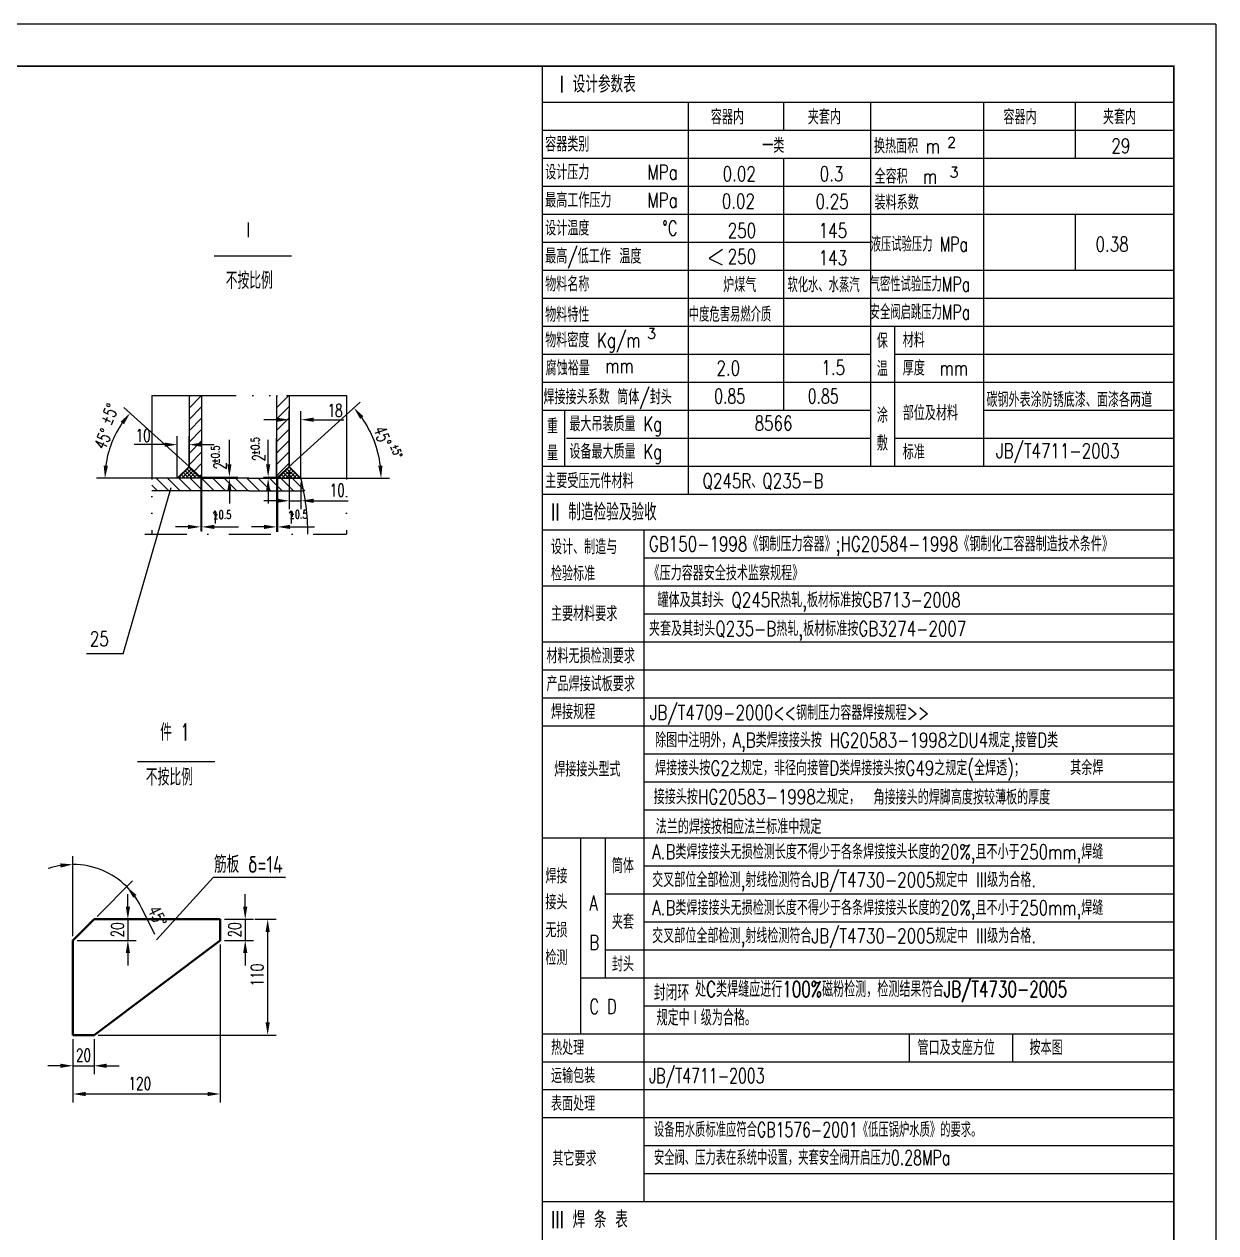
# Model space of a CAD drawing. Extents: x 707610 to 724430, y 95426 to 107306.
# Drawn here: x 718766 to 724430, y 101562 to 107306 of the extents above; entities that cross this region are included whole.
import ezdxf
from ezdxf.enums import TextEntityAlignment as Align

# ---------------------------------------------------------------- set-up
doc = ezdxf.new("R2010")
doc.units = 0
doc.header["$LTSCALE"] = 20
for name, pattern in [('DASHDOT', [1, 0.5, -0.25, 0, -0.25]), ('DASHDOT-M', [36, 30, -3, 0, -3]), ('DIVIDE-S', [16, 10, -2, 0, -2, 0, -2])]:
    doc.linetypes.add(name, pattern=pattern)
for name, color, linetype in [('1', 2, 'Continuous'), ('2', 1, 'Continuous'), ('CDR_DIM', 7, 'Continuous'), ('CDR_DWG1', 1, 'Continuous'), ('CDR_DWG3', 5, 'DASHDOT-M'), ('K1', 4, 'Continuous'), ('tanky', 7, 'Continuous'), ('图层3', 2, 'Continuous')]:
    doc.layers.add(name, color=color, linetype=linetype)
doc.layers.add('图层5', color=1, linetype='Continuous', lineweight=40)
doc.styles.add('hzfs', font='simplex.shx', dxfattribs={"width": 0.7, "bigfont": 'hzfs.shx'})
doc.styles.get("Standard").update_dxf_attribs({"font": 'txt.shx', "width": 0.7, "bigfont": 'hztxt.shx'})
doc.styles.add('SYH_DIM', font='txt.shx', dxfattribs={"width": 0.7, "height": 60, "bigfont": 'hzd.shx'})
doc.dimstyles.new('PVCAD$0', dxfattribs={"dimscale": 20, "dimtxt": 3, "dimasz": 3, "dimexe": 2, "dimexo": 1, "dimgap": 1, "dimtad": 1, "dimdec": 0, "dimzin": 0, "dimdsep": 46, "dimtxsty": 'hzfs', "dimcen": 0, "dimclrd": 4, "dimclre": 4, "dimclrt": 7, "dimadec": 0, "dimazin": 0, "dimtfac": 0.7, "dimtmove": 0, "dimatfit": 0, "dimfxl": 0, "dimlwd": -1, "dimlwe": -1, "dimarcsym": 0})
doc.dimstyles.new('PVCAD$2', dxfattribs={"dimscale": 20, "dimtxt": 3, "dimasz": 3, "dimexe": 2, "dimexo": 1, "dimgap": 1, "dimtad": 2, "dimtih": 1, "dimdec": 0, "dimzin": 0, "dimdsep": 46, "dimtxsty": 'hzfs', "dimcen": 0, "dimclrd": 4, "dimclre": 4, "dimclrt": 7, "dimadec": 0, "dimazin": 0, "dimtfac": 0.7, "dimtmove": 0, "dimatfit": 0, "dimfxl": 0, "dimlwd": -1, "dimlwe": -1, "dimarcsym": 0})

# ---------------------------------------------------------------- blocks, each defined once
blk = doc.blocks.new('*D124')
at = {"layer": 'CDR_DIM', "color": 4}
for p, q in [((718998, 102481.9), (718998, 102315.8)), ((719098, 102481.9), (719098, 102315.8)), ((718938, 102355.8), (718878, 102355.8)), ((718998, 102355.8), (719098, 102355.8)), ((719158, 102355.8), (719218, 102355.8))]:
    blk.add_line(p, q, dxfattribs=at)
for points in [[(718938, 102365.8), (718938, 102345.8), (718998, 102355.8)], [(719158, 102365.8), (719158, 102345.8), (719098, 102355.8)]]:
    blk.add_solid(points, dxfattribs=at)
at = {"layer": 'Defpoints', "color": 0}
for p in [(718998, 102501.9), (719098, 102501.9), (719098, 102355.8)]:
    blk.add_point(p, dxfattribs=at)
at = {"layer": 'CDR_DIM', "color": 7, "insert": (719048, 102405.8), "char_height": 60, "attachment_point": 5, "style": 'hzfs'}
blk.add_mtext('20', dxfattribs=at)
blk = doc.blocks.new('*D125')
at = {"layer": 'CDR_DIM', "color": 4}
for p, q in [((719698, 102931.9), (719698, 102181.8)), ((718998, 102481.9), (718998, 102181.8)), ((719058, 102221.8), (719638, 102221.8))]:
    blk.add_line(p, q, dxfattribs=at)
for points in [[(719058, 102231.8), (719058, 102211.8), (718998, 102221.8)], [(719638, 102231.8), (719638, 102211.8), (719698, 102221.8)]]:
    blk.add_solid(points, dxfattribs=at)
at = {"layer": 'Defpoints', "color": 0}
for p in [(719698, 102951.9), (718998, 102501.9), (719698, 102221.8)]:
    blk.add_point(p, dxfattribs=at)
at = {"layer": 'CDR_DIM', "color": 7, "insert": (719315.6, 102271.8), "char_height": 60, "attachment_point": 5, "style": 'hzfs'}
blk.add_mtext('120', dxfattribs=at)
blk = doc.blocks.new('*D126')
at = {"layer": 'CDR_DIM', "color": 4}
for p, q in [((719816.6, 103111.9), (719816.6, 103171.9)), ((719718, 103051.9), (719856.6, 103051.9)), ((719816.6, 103051.9), (719816.6, 102951.9)), ((719718, 102951.9), (719856.6, 102951.9)), ((719816.6, 102891.9), (719816.6, 102831.9))]:
    blk.add_line(p, q, dxfattribs=at)
for points in [[(719806.6, 103111.9), (719826.6, 103111.9), (719816.6, 103051.9)], [(719806.6, 102891.9), (719826.6, 102891.9), (719816.6, 102951.9)]]:
    blk.add_solid(points, dxfattribs=at)
at = {"layer": 'Defpoints', "color": 0}
for p in [(719698, 103051.9), (719698, 102951.9), (719816.6, 102951.9)]:
    blk.add_point(p, dxfattribs=at)
at = {"layer": 'CDR_DIM', "color": 7, "insert": (719766.6, 103001.9), "char_height": 60, "attachment_point": 5, "rotation": 90, "style": 'hzfs'}
blk.add_mtext('20', dxfattribs=at)
blk = doc.blocks.new('*D127')
at = {"layer": 'CDR_DIM', "color": 4}
for p, q in [((719259, 103111.9), (719259, 103171.9)), ((719168, 103051.9), (719299, 103051.9)), ((719259, 103051.9), (719259, 102951.9)), ((719018, 102951.9), (719299, 102951.9)), ((719259, 102891.9), (719259, 102831.9))]:
    blk.add_line(p, q, dxfattribs=at)
for points in [[(719249, 103111.9), (719269, 103111.9), (719259, 103051.9)], [(719249, 102891.9), (719269, 102891.9), (719259, 102951.9)]]:
    blk.add_solid(points, dxfattribs=at)
at = {"layer": 'Defpoints', "color": 0}
for p in [(719148, 103051.9), (718998, 102951.9), (719259, 102951.9)]:
    blk.add_point(p, dxfattribs=at)
at = {"layer": 'CDR_DIM', "color": 7, "insert": (719209, 103001.9), "char_height": 60, "attachment_point": 5, "rotation": 90, "style": 'hzfs'}
blk.add_mtext('20', dxfattribs=at)
blk = doc.blocks.new('*D168')
at = {"layer": 'CDR_DIM', "color": 4}
for p, q in [((718998, 102971.9), (718998, 103352.8)), ((719112.1, 103066), (719281.4, 103235.3)), ((719322.7, 103109.3), (719384.9, 102980.9))]:
    blk.add_line(p, q, dxfattribs=at)
for start, end in [(99.53671, 109.07343), (45, 90), (25.85971, 45), (25.92657, 35.46329)]:
    blk.add_arc((718998, 102951.9), 360.9, start, end, dxfattribs=at)
for points in [[(718937.3, 103317.7), (718939, 103297.8), (718998, 103312.8)], [(719284.3, 103154.8), (719299.5, 103167.7), (719253.2, 103207.1)]]:
    blk.add_solid(points, dxfattribs=at)
at = {"layer": 'Defpoints', "color": 0}
for p in [(719091.4, 103300.5), (719098, 103051.9), (718998, 102951.9), (718998, 102951.9), (718998, 102501.9)]:
    blk.add_point(p, dxfattribs=at)
at = {"layer": 'CDR_DIM', "color": 7, "insert": (719398.8, 103066.9), "char_height": 60, "attachment_point": 5, "rotation": 295.85971, "style": 'hzfs'}
blk.add_mtext('45°', dxfattribs=at)
blk = doc.blocks.new('*D128')
at = {"layer": 'CDR_DIM', "color": 4}
for p, q in [((719861.6, 103051.9), (719963.2, 103051.9)), ((719923.2, 102991.9), (719923.2, 102561.9)), ((719118, 102501.9), (719963.2, 102501.9))]:
    blk.add_line(p, q, dxfattribs=at)
for points in [[(719913.2, 102991.9), (719933.2, 102991.9), (719923.2, 103051.9)], [(719913.2, 102561.9), (719933.2, 102561.9), (719923.2, 102501.9)]]:
    blk.add_solid(points, dxfattribs=at)
at = {"layer": 'Defpoints', "color": 0}
for p in [(719841.6, 103051.9), (719098, 102501.9), (719923.2, 102501.9)]:
    blk.add_point(p, dxfattribs=at)
at = {"layer": 'CDR_DIM', "color": 7, "insert": (719873.2, 102787), "char_height": 60, "attachment_point": 5, "rotation": 90, "style": 'hzfs'}
blk.add_mtext('110', dxfattribs=at)
blk = doc.blocks.new('*D352')
at = {"layer": '2', "color": 4}
for p, q in [((720025.7, 105184.4), (720025.7, 105001.1)), ((720081.7, 105128.1), (720081.7, 105001.1)), ((719965.7, 105041.1), (719905.7, 105041.1)), ((720025.7, 105041.1), (720081.7, 105041.1)), ((720141.7, 105041.1), (720306, 105041.1))]:
    blk.add_line(p, q, dxfattribs=at)
for points in [[(719965.7, 105051.1), (719965.7, 105031.1), (720025.7, 105041.1)], [(720141.7, 105051.1), (720141.7, 105031.1), (720081.7, 105041.1)]]:
    blk.add_solid(points, dxfattribs=at)
at = {"layer": 'Defpoints', "color": 0}
for p in [(720025.7, 105204.4), (720081.7, 105148.1), (720081.7, 105041.1)]:
    blk.add_point(p, dxfattribs=at)
at = {"layer": '2', "color": 7, "insert": (720253.8, 105091.1), "char_height": 60, "attachment_point": 5, "style": 'hzfs'}
blk.add_mtext('10', dxfattribs=at)

msp = doc.modelspace()

# ---------------------------------------------------------------- hatches: boundary and pattern name
at = {"linetype": 'Continuous'}
h = msp.add_hatch(dxfattribs=at)
h.set_pattern_fill('ANSI31', color=256, scale=12, style=0)
h.set_pattern_definition([(45, (716834.545, 104329.214), (-26.94077, 26.94077), [])])
h.paths.add_polyline_path([(719549.4, 105204.4), (719604.9, 105154.1), (719609.4, 105154.1), (719609.4, 105541.7), (719549.4, 105541.7)])
h = msp.add_hatch(dxfattribs=at)
h.set_pattern_fill('ANSI31', color=256, scale=12, style=0)
h.set_pattern_definition([(45, (716925.993, 104329.214), (-26.94077, 26.94077), [])])
h.paths.add_polyline_path([(719965.7, 105154.1), (719968, 105154.1), (719970.2, 105154.1), (720025.7, 105204.4), (720025.7, 105541.7), (719965.7, 105541.7)])
h = msp.add_hatch(dxfattribs=at)
h.set_pattern_fill('ANSI37', color=256, scale=4, style=0)
h.set_pattern_definition([(45, (697189.189, 106224.172), (-8.980256, 8.980256), []), (135, (697189.189, 106224.172), (-8.980256, -8.980256), [])])
h.paths.add_polyline_path([(719493.4, 105148.1), (719604.9, 105148.1), (719604.9, 105154.1), (719549.4, 105204.4)])
h = msp.add_hatch(dxfattribs=at)
h.set_pattern_fill('ANSI37', color=256, scale=4, style=0)
h.set_pattern_definition([(135, (742386.122, 106224.172), (8.980256, 8.980256), []), (45, (742386.122, 106224.172), (8.980256, -8.980256), [])])
h.paths.add_polyline_path([(720025.9, 105204.4), (720081.9, 105148.1), (719970.4, 105148.1), (719970.4, 105154.1)])

# ---------------------------------------------------------------- linework, layer by layer
for p, q in [((724430.1, 107306.3), (707610.1, 107306.3)), ((724430.1, 107306.3), (724430.1, 95426.3)), ((722376.8, 106802.3), (722376.8, 106935.3)), ((723763.2, 106669.3), (723763.2, 106935.3)), ((721230.1, 106669.3), (724230.1, 106669.3)), ((722376.8, 105472.3), (722376.8, 106669.3)), ((723282.1, 106536.3), (724230.1, 106536.3)), ((723763.2, 106137.3), (723763.2, 106403.3)), ((722085.2, 106235.5), (722022.1, 106192.7)), ((722022.1, 106192.7), (722083, 106162.3)), ((721334, 105472.3), (721334, 105206.3)), ((721527.5, 103439.3), (721527.5, 102774.3))]:
    msp.add_line(p, q)
for p, q in [((719965.7, 105154.1), (719965.7, 105338.9)), ((720025.7, 105251.6), (720025.7, 105301.8)), ((719453.9, 105088.1), (719393.9, 105148.1)), ((719507.8, 105088.1), (719447.8, 105148.1)), ((719561.6, 105088.1), (719501.6, 105148.1)), ((719615.5, 105088.1), (719555.5, 105148.1)), ((719669.4, 105088.1), (719609.4, 105148.1)), ((719723.3, 105088.1), (719663.3, 105148.1)), ((719777.2, 105088.1), (719717.2, 105148.1)), ((719831.1, 105088.1), (719771.1, 105148.1)), ((719884.9, 105088.1), (719824.9, 105148.1)), ((719938.8, 105088.1), (719878.8, 105148.1)), ((719992.7, 105088.1), (719932.7, 105148.1)), ((720046.6, 105088.1), (719986.6, 105148.1)), ((720100.5, 105088.1), (720040.5, 105148.1)), ((719400, 105088.1), (719373.3, 105114.8))]:
    msp.add_line(p, q, dxfattribs=at)
at = {"layer": '1', "color": 7}
for p, q in [((721230.1, 106935.3), (724230.1, 106935.3)), ((721921.3, 106935.3), (721921.3, 105073.3)), ((722788.1, 106935.3), (722788.1, 105605.3)), ((723326.3, 106935.3), (723326.3, 105206.3)), ((721230.1, 106802.3), (724080.1, 106802.3)), ((721230.1, 106802.3), (724230.1, 106802.3)), ((721230.1, 106536.3), (724230.1, 106536.3)), ((721230.1, 106403.3), (722788.1, 106403.3)), ((722788.1, 106403.3), (724080.1, 106403.3)), ((722902.1, 106403.3), (724230.1, 106403.3)), ((721230.1, 106270.3), (722788.1, 106270.3)), ((721230.1, 106270.3), (722788.1, 106270.3)), ((721230.1, 106137.3), (722788.1, 106137.3)), ((722788.1, 106137.3), (724230.1, 106137.3)), ((721230.1, 106004.3), (722788.1, 106004.3)), ((722788.1, 106004.3), (724230.1, 106004.3)), ((721230.1, 105871.3), (722788.1, 105871.3)), ((722788.1, 105871.3), (724230.1, 105871.3)), ((722902.1, 105871.3), (722902.1, 105339.3)), ((721230.1, 105738.3), (722788.1, 105738.3)), ((722902.1, 105738.3), (724230.1, 105738.3)), ((723282.1, 105738.3), (724230.1, 105738.3)), ((721230.1, 105605.3), (722788.1, 105605.3)), ((721230.1, 105605.3), (722788.1, 105605.3)), ((721230.1, 105605.3), (722788.1, 105605.3)), ((722788.1, 105605.3), (722788.1, 105206.3)), ((722788.1, 105605.3), (724230.1, 105605.3)), ((722788.1, 105605.3), (724230.1, 105605.3)), ((722902.1, 105605.3), (722902.1, 105206.3)), ((721230.1, 105472.3), (722788.1, 105472.3)), ((721230.1, 105472.3), (722788.1, 105472.3)), ((723326.3, 105472.3), (724230.1, 105472.3)), ((721343.8, 105339.3), (722788.1, 105339.3)), ((722902.1, 105339.3), (724230.1, 105339.3)), ((721230.1, 105206.3), (724230.1, 105206.3)), ((721230.1, 104902.3), (724230.1, 104902.3)), ((721711, 104902.3), (721711, 101710.3)), ((721711, 104769.3), (724230.1, 104769.3)), ((721711, 104769.3), (724230.1, 104769.3)), ((721230.1, 104636.3), (724230.1, 104636.3)), ((721711, 104503.3), (724230.1, 104503.3)), ((721230.1, 104370.3), (724080.1, 104370.3)), ((721230.1, 104370.3), (724080.1, 104370.3)), ((721230.1, 104370.3), (724230.1, 104370.3)), ((721711, 104370.3), (724080.1, 104370.3)), ((721230.1, 104237.3), (724230.1, 104237.3)), ((721230.1, 104104.3), (724230.1, 104104.3)), ((721230.1, 103971.3), (724080.1, 103971.3)), ((721230.1, 103971.3), (724230.1, 103971.3)), ((721711, 103838.3), (724230.1, 103838.3)), ((721711, 103705.3), (724230.1, 103705.3)), ((721711, 103572.3), (724230.1, 103572.3)), ((721230.1, 103439.3), (724230.1, 103439.3)), ((721409.5, 103439.3), (721409.5, 102508.3)), ((721711, 103306.3), (724230.1, 103306.3)), ((721527.5, 103173.3), (724230.1, 103173.3)), ((721711, 103040.3), (724230.1, 103040.3)), ((721527.5, 102907.3), (724230.1, 102907.3)), ((721409.5, 102774.3), (724230.1, 102774.3)), ((721409.5, 102774.3), (724230.1, 102774.3)), ((721711, 102641.3), (724230.1, 102641.3)), ((721230.1, 102508.3), (724230.1, 102508.3)), ((722972.3, 102508.3), (722972.3, 102375.3)), ((723463.1, 102508.3), (723463.1, 102375.3)), ((721230.1, 102375.3), (724230.1, 102375.3)), ((721230.1, 102242.3), (724230.1, 102242.3)), ((721230.1, 102109.3), (724230.1, 102109.3)), ((721230.1, 102109.3), (724230.1, 102109.3)), ((721711, 101976.3), (724230.1, 101976.3)), ((721711, 101843.3), (724230.1, 101843.3))]:
    msp.add_line(p, q, dxfattribs=at)
at = {"layer": '2'}
for p, q in [((721230.1, 107106.3), (724230.1, 107106.3)), ((721230.1, 100608.3), (721230.1, 107106.3)), ((724230.1, 100608.3), (724230.1, 107106.3)), ((720025.7, 105204.4), (720081.7, 105148.1)), ((721230.1, 105073.3), (724230.1, 105073.3))]:
    msp.add_line(p, q, dxfattribs=at)
at = {"layer": '2', "color": 1}
msp.add_line((721230.1, 101710.3), (724230.1, 101710.3), dxfattribs=at)
at = {"layer": '2'}
msp.add_arc((719015.5, 104883.1), 1098.6, 0, 13.95854, dxfattribs=at)
at = {"layer": 'CDR_DIM', "linetype": 'Continuous'}
for p, q in [((719549.4, 105204.4), (719240.1, 105485)), ((720025.7, 105204.4), (720362.8, 105510.2)), ((719965.7, 105426.4), (719905.7, 105426.4)), ((720025.7, 105204.4), (720025.7, 105466.4)), ((720081.7, 105148.1), (720081.7, 105466.4)), ((720141.7, 105426.4), (720285.7, 105426.4)), ((719433.4, 105307.9), (719289.4, 105307.9)), ((719493.4, 105148.1), (719493.4, 105347.9)), ((719549.4, 105204.4), (719549.4, 105347.9)), ((719609.4, 105307.9), (719669.4, 105307.9)), ((719741.3, 105214.1), (719741.3, 105330.1)), ((719925.7, 105214.1), (719925.7, 105330.1)), ((719373.3, 105148.1), (719110, 105148.1)), ((719604.9, 105154.1), (719604.9, 104896)), ((719609.4, 105154.1), (719781.3, 105154.1)), ((719609.4, 105148.1), (719781.3, 105148.1)), ((719609.4, 105148.1), (719609.4, 104894.5)), ((719902.9, 105154.1), (719965.7, 105154.1)), ((719965.7, 105154.1), (719965.7, 104893)), ((719970.2, 105148.1), (719970.2, 104894.2)), ((720081.7, 105148.1), (720502.5, 105148.1)), ((719741.3, 105088.1), (719741.3, 105028.1)), ((719925.7, 105088.1), (719925.7, 105028.1)), ((719544.9, 104917), (719484.9, 104917)), ((719669.4, 104917), (719785.4, 104917)), ((719905.7, 104917), (719845.7, 104917)), ((720030.2, 104917), (720146.2, 104917))]:
    msp.add_line(p, q, dxfattribs=at)
at = {"layer": 'CDR_DIM', "ltscale": 30}
for p, q in [((719237, 104313.5), (719464.8, 105103.6)), ((719664.2, 103251.4), (719394.6, 102953.7))]:
    msp.add_line(p, q, dxfattribs=at)
at = {"layer": 'CDR_DIM', "color": 0}
msp.add_line((719237, 104313.5), (719061.8, 104313.5), dxfattribs=at)
at = {"layer": 'CDR_DIM'}
msp.add_line((720008.3, 103251.4), (719664.2, 103251.4), dxfattribs=at)
at = {"layer": 'CDR_DIM', "linetype": 'Continuous'}
for centre, radius, start, end in [((719611.5, 105148.1), 461.5, 145.242, 172.54574), ((719963.6, 105148.1), 498.9, 6.89443, 35.31784)]:
    msp.add_arc(centre, radius, start, end, dxfattribs=at)
for points in [[(720362.9, 105430.3), (720378.5, 105442.8), (720333.1, 105483.3)], [(719224.5, 105417.4), (719240.2, 105405), (719269.7, 105458.2)], [(719965.7, 105436.4), (719965.7, 105416.4), (720025.7, 105426.4)], [(720141.7, 105436.4), (720141.7, 105416.4), (720081.7, 105426.4)], [(719433.4, 105317.9), (719433.4, 105297.9), (719493.4, 105307.9)], [(719609.4, 105317.9), (719609.4, 105297.9), (719549.4, 105307.9)], [(719163.9, 105207.3), (719143.9, 105208.6), (719150, 105148.1)], [(719731.3, 105214.1), (719751.3, 105214.1), (719741.3, 105154.1)], [(719915.7, 105214.1), (719935.7, 105214.1), (719925.7, 105154.1)], [(720468.9, 105208.6), (720448.9, 105207.4), (720462.5, 105148.1)], [(719731.3, 105088.1), (719751.3, 105088.1), (719741.3, 105148.1)], [(719915.7, 105088.1), (719935.7, 105088.1), (719925.7, 105148.1)], [(719544.9, 104927), (719544.9, 104907), (719604.9, 104917)], [(719669.4, 104927), (719669.4, 104907), (719609.4, 104917)], [(719905.7, 104927), (719905.7, 104907), (719965.7, 104917)], [(720030.2, 104927), (720030.2, 104907), (719970.2, 104917)]]:
    msp.add_solid(points, dxfattribs=at)
at = {"layer": 'CDR_DWG1', "color": 3, "linetype": 'DIVIDE-S', "ltscale": 2}
for p, q in [((719373.3, 105541.7), (719373.3, 104883.1)), ((719373.3, 105541.7), (720297.6, 105541.7)), ((720297.6, 105541.7), (720297.6, 104883.1))]:
    msp.add_line(p, q, dxfattribs=at)
at = {"layer": 'CDR_DWG1', "linetype": 'Continuous'}
for p, q in [((719549.4, 105541.7), (719549.4, 105204.4)), ((719609.4, 105541.7), (719609.4, 105148.1)), ((719965.7, 105541.7), (719965.7, 105148.1)), ((720025.7, 105541.7), (720025.7, 105204.4)), ((719549.4, 105204.4), (719493.4, 105148.1)), ((719604.9, 105154.1), (719549.4, 105204.4)), ((719970.2, 105154.1), (720025.7, 105204.4)), ((720025.7, 105204.4), (720081.7, 105148.1)), ((719833.3, 105148.1), (719373.3, 105148.1)), ((719609.4, 105154.1), (719604.9, 105154.1)), ((719833.3, 105148.1), (720081.7, 105148.1)), ((719965.7, 105154.1), (719970.2, 105154.1)), ((719833.3, 105088.1), (719373.3, 105088.1)), ((719833.3, 105088.1), (720094.8, 105088.1))]:
    msp.add_line(p, q, dxfattribs=at)
at = {"layer": 'CDR_DWG3', "linetype": 'DASHDOT', "ltscale": 20}
msp.add_line((719338.9, 104883.1), (720297.6, 104883.1), dxfattribs=at)
at = {"layer": 'K1', "const_width": 8}
msp.add_lwpolyline([(724230.1, 95626.3), (724230.1, 107106.3), (708110.1, 107106.3), (708110.1, 95626.3)], close=True, dxfattribs=at)
at = {"layer": '图层3'}
for p, q in [((720036.9, 106203.5), (719669.3, 106203.5)), ((719672.2, 103801), (719304.6, 103801))]:
    msp.add_line(p, q, dxfattribs=at)
at = {"layer": '图层5'}
for p, q in [((718998, 102951.9), (719098, 103051.9)), ((719098, 103051.9), (719698, 103051.9)), ((719698, 102951.9), (719698, 103051.9)), ((718998, 102501.9), (718998, 102951.9)), ((719098, 102501.9), (719698, 102951.9)), ((718998, 102501.9), (719098, 102501.9))]:
    msp.add_line(p, q, dxfattribs=at)

# ---------------------------------------------------------------- texts
at = {"style": 'hzfs'}
for s, height, width, p in [(' I 设计参数表', 80, 0.75, (721270.1, 107020.8)), ('容器内', 70, 0.75, (722030.1, 106865.3)), ('夹套内', 70, 0.75, (722490.7, 106865.3)), ('容器内', 70, 0.75, (723420.6, 106865.3)), ('夹套内', 70, 0.75, (723893.5, 106865.3)), ('容器类别', 70, 0.75, (721242.5, 106735.8)), ('一类', 70, 0.75, (722274.2, 106730)), ('换热面积 m', 70, 0.75, (722805.1, 106727.3)), ('设计压力', 70, 0.75, (721242.5, 106602.8)), ('全容积  m', 70, 0.75, (722808, 106582.9)), ('最高工作压力', 70, 0.75, (721242.5, 106469.8)), ('装料系数', 70, 0.75, (722808, 106459.2)), ('设计温度', 70, 0.75, (721242.5, 106336.8)), ('液压试验压力 MPa', 70, 0.7, (722789.6, 106260.5)), ('最高/低工作', 70, 0.75, (721242.5, 106203.8)), ('温度', 70, 0.75, (721594.8, 106203.2)), ('物料名称', 70, 0.75, (721242.5, 106070.8)), ('炉煤气', 70, 0.75, (722088.5, 106067.3)), ('软化水、水蒸汽', 70, 0.7, (722394, 106067.3)), ('气密性试验压力MPa', 70, 0.7, (722784.7, 106070.8)), ('物料特性', 70, 0.75, (721242.5, 105925.7)), ('中度危害易燃介质', 70, 0.7, (721925, 105927.3)), ('安全阀启跳压力MPa', 70, 0.7, (722784.7, 105937.8)), ('物料密度 Kg/m', 70, 0.75, (721242.5, 105804.8)), ('材料', 70, 0.75, (722942.1, 105804.8)), ('腐蚀裕量', 70, 0.75, (721244.5, 105671.8)), ('2.0', 70, 0.75, (722056.5, 105671.8)), ('1.5', 70, 0.75, (722555.4, 105674.1)), ('厚度', 70, 0.75, (722942.1, 105671.8)), ('焊接接头系数 筒体/封头', 70, 0.75, (721233.9, 105534.6)), ('0.85', 70, 0.7, (722045.7, 105538.9)), ('0.85', 70, 0.7, (722490.2, 105538.9)), ('碳钢外表涂防锈底漆、面漆各两道', 70, 0.75, (723339.7, 105521.4)), ('部位及材料', 70, 0.75, (722942.1, 105458.4)), ('最大吊装质量 Kg', 70, 0.75, (721357.3, 105406.6)), ('设备最大质量 Kg', 70, 0.75, (721357.3, 105275.3)), ('标准', 70, 0.75, (722942.1, 105272.8)), ('JB/T4711-2003', 70, 0.75, (723385.2, 105278.9)), ('主要受压元件材料', 70, 0.75, (721242.5, 105135.6)), ('Q245R、Q235-B', 70, 0.75, (721990.3, 105135.6)), ('II 制造检验及验收', 80, 0.75, (721270.1, 104987.8)), ('设计、制造与', 70, 0.75, (721270.1, 104821.8)), ('GB150-1998《钢制压力容器》;HG20584-1998《钢制化工容器制造技术条件》', 70, 0.75, (721735.4, 104835.8)), ('检验标准', 70, 0.75, (721270.1, 104695.2)), ('《压力容器安全技术监察规程》', 70, 0.75, (721733.8, 104697.8)), (' 罐体及其封头 Q245R热轧,板材标准按GB713-2008', 70, 0.75, (721740.6, 104569.8)), ('主要材料要求', 70, 0.75, (721270.1, 104504.4)), ('夹套及其封头Q235-B热轧,板材标准按GB3274-2007', 70, 0.75, (721735.8, 104433.3)), ('材料无损检测要求', 70, 0.75, (721248.6, 104303.8)), ('产品焊接试板要求', 70, 0.75, (721248.6, 104170.8)), ('焊接规程', 70, 0.75, (721270.1, 104037.8)), ('JB/T4709-2000<<钢制压力容器焊接规程>>', 70, 0.75, (721739.9, 104034.3)), ('除图中注明外，A,B类焊接接头按 HG20583-1998之DU4规定,接管D类', 70, 0.75, (721765, 103903.8)), ('焊接接头型式', 70, 0.75, (721285.5, 103765.2)), ('焊接接头按G2之规定，非径向接管D类焊接接头按G49之规定(全焊透)；', 70, 0.75, (721765, 103770.8)), ('其余焊', 70, 0.75, (723738, 103772.2)), ('接接头按HG20583-1998之规定，', 70, 0.75, (721758.3, 103634.2)), ('角接接头的焊脚高度按较薄板的厚度', 70, 0.75, (722803, 103632.2)), ('法兰的焊接按相应法兰标准中规定', 70, 0.75, (721768, 103492.2)), ('A.B类焊接接头无损检测长度不得少于各条焊接接头长度的20%,且不小于250mm,焊缝', 70, 0.75, (721751, 103372.8)), ('筒体', 70, 0.75, (721559.4, 103306.3)), ('焊接', 70, 0.75, (721243.3, 103257.3)), ('交叉部位全部检测,射线检测符合JB/T4730-2005规定中 III级为合格.', 70, 0.75, (721751, 103239.8)), ('接头', 70, 0.75, (721243.3, 103133.3)), ('A', 70, 0.75, (721451.9, 103129.5)), ('A.B类焊接接头无损检测长度不得少于各条焊接接头长度的20%,且不小于250mm,焊缝', 70, 0.75, (721751, 103106.8)), ('夹套', 70, 0.75, (721559.4, 103040.3)), ('无损', 70, 0.75, (721243.3, 103000.3)), ('交叉部位全部检测,射线检测符合JB/T4730-2005规定中 III级为合格.', 70, 0.75, (721751, 102973.8)), ('B', 70, 0.75, (721451.9, 102941.9)), ('检测', 70, 0.75, (721243.3, 102869.6)), ('封头', 70, 0.75, (721559.4, 102838.9)), ('C D', 70, 0.75, (721451.9, 102637.3)), ('热处理', 70, 0.75, (721270.1, 102441.8)), ('管口及支座方位', 70, 0.75, (723012.3, 102441.8)), ('按本图', 70, 0.75, (723544.4, 102441.8)), ('运输包装', 70, 0.75, (721270.1, 102308.8)), ('JB/T4711-2003', 70, 0.7, (721736.5, 102308.8)), ('表面处理', 70, 0.75, (721270.1, 102175.8)), ('其它要求', 70, 0.75, (721276.5, 101915.1)), ('III 焊 条 表      ', 80, 0.75, (721270.1, 101624.8))]:
    msp.add_text(s, height=height, dxfattribs=dict(at, width=width)).set_placement(p, align=Align.MIDDLE_LEFT)
for s, p in [('2', (723152.4, 106719.8)), ('3', (723164.8, 106578.1)), ('3', (721726.9, 105811.5))]:
    msp.add_text(s, height=50).set_placement(p)
at = {"style": 'hzfs', "width": 0.75}
for s, p in [('29', (723933.6, 106692.9)), ('0.02', (722086.1, 106559.9)), ('0.3', (722547.3, 106559.9)), ('0.02', (722081.8, 106430.3)), ('0.25', (722527.6, 106428.3)), ('250', (722110.1, 106290.4)), ('145', (722542.5, 106290.4)), ('0.38', (723858.3, 106225.5)), ('250', (722110.1, 106167.6)), ('143', (722542.5, 106161.4)), ('8566', (722237.9, 105374.4))]:
    msp.add_text(s, height=70, dxfattribs=at).set_placement(p)
for s, p in [('MPa', (721872.2, 106602.8)), ('MPa', (721872.2, 106469.8)), ('%%DC', (721872.2, 106336.8)), ('mm', (721663.1, 105682.9)), ('mm', (723252.1, 105671.8))]:
    msp.add_text(s, height=70, dxfattribs=at).set_placement(p, align=Align.MIDDLE_RIGHT)
for s, p in [('保', (722845.1, 105804.8)), ('温', (722845.1, 105671.8)), ('涂', (722845.1, 105451.5)), ('重', (721277.3, 105398.9)), ('敷', (722845.1, 105318.5)), ('量', (721277.3, 105269.9))]:
    msp.add_text(s, height=70, dxfattribs=at).set_placement(p, align=Align.MIDDLE)
at = {"lineweight": -3, "style": 'hzfs', "width": 0.75}
msp.add_text('封闭环', height=75, dxfattribs=at).set_placement((721758.2, 102665.7))
at = {"lineweight": -3, "insert": (721954.8, 102757.4), "char_height": 75, "width": 4270.525, "attachment_point": 1, "line_spacing_factor": 0.65, "style": 'hzfs'}
msp.add_mtext('处C类焊缝应进行100%磁粉检测，检测结果符合JB/T4730-2005', dxfattribs=at)
at = {"lineweight": -3, "insert": (721771.9, 102621.9), "char_height": 75, "width": 4270.525, "attachment_point": 1, "style": 'hzfs'}
msp.add_mtext('规定中Ⅰ级为合格。', dxfattribs=at)
at = {"char_height": 70, "width": 4197.461, "attachment_point": 1, "style": 'hzfs'}
for s, insert in [('设备用水质标准应符合GB1576-2001《低压锅炉水质》的要求。', (721759.1, 102087.2)), ('安全阀、压力表在系统中设置，夹套安全阀开启压力0.28MPa', (721759.1, 101954.2))]:
    msp.add_mtext(s, dxfattribs=dict(at, insert=insert))
at = {"layer": 'CDR_DIM', "linetype": 'Continuous', "style": 'SYH_DIM', "width": 0.7}
for s, height, rotation, p in [('±5%%d', 60, 65.98873, (719177.5, 105395.8)), ('45°', 60, 65.98873, (719149.7, 105280)), ('45°', 60, 289.41995, (720424.9, 105382.2)), ('±0.5', 40, 90, (719694.8, 105217.4)), ('±0.5', 40, 90, (719883.9, 105257.1)), ('±5%%d', 40, 289, (720506.3, 105302.7)), ('2', 60, 90, (719911.5, 105228)), ('2', 60, 90, (719727, 105189.3))]:
    msp.add_text(s, height=height, rotation=rotation, dxfattribs=at).set_placement(p)
for s, height, p in [('1', 60, (719653.9, 104933.7)), ('±0.5', 40, (719663.9, 104954.7)), ('1', 60, (720014.7, 104933.7)), ('±0.5', 40, (720026.4, 104956.5))]:
    msp.add_text(s, height=height, dxfattribs=at).set_placement(p)
at = {"layer": 'CDR_DIM', "style": 'hzfs', "width": 0.75}
msp.add_text('筋板 δ=14', height=80, dxfattribs=at).set_placement((719668.4, 103272.9))
at = {"layer": 'CDR_DIM', "linetype": 'Continuous', "char_height": 60, "attachment_point": 5, "style": 'SYH_DIM'}
for s, insert in [('\\A1;18', (720243.7, 105470.4)), ('\\A1;10', (719331.4, 105351.9))]:
    msp.add_mtext(s, dxfattribs=dict(at, insert=insert))
at = {"layer": 'tanky', "style": 'hzfs', "width": 0.75}
msp.add_text('25', height=70, dxfattribs=at).set_placement((719078.2, 104350.6))
at = {"layer": '图层3', "char_height": 80, "style": 'hzfs'}
for s, insert, attachment_point in [('Ⅰ', (719831.3, 106326.2), 5), ('不按比例', (719723.9, 106127.8), 1), ('件 1', (719483.4, 103941.1), 5), ('不按比例', (719344.2, 103767.6), 1)]:
    msp.add_mtext(s, dxfattribs=dict(at, insert=insert, attachment_point=attachment_point))

# ---------------------------------------------------------------- dimensions: what is measured, and where the dimension line sits
at = {"layer": '2', "color": 0}
dim = msp.add_linear_dim(base=(720081.7, 105041.1), p1=(720025.7, 105204.4), p2=(720081.7, 105148.1), text='10', dimstyle='PVCAD$0', dxfattribs=at)
dim.commit()
dim.dimension.update_dxf_attribs({"geometry": '*D352', "text_midpoint": (720253.8, 105091.1)})
at = {"layer": 'CDR_DIM', "ltscale": 30}
dim = msp.add_angular_dim_2l(base=(719091.4, 103300.5), line1=((718998, 102501.9), (718998, 102951.9)), line2=((718998, 102951.9), (719098, 103051.9)), dimstyle='PVCAD$2', dxfattribs=at)
dim.commit()
dim.dimension.update_dxf_attribs({"geometry": '*D168', "text_midpoint": (719398.8, 103066.9)})
for base, p1, p2, text, picture, middle in [((719259, 102951.9), (719148, 103051.9), (718998, 102951.9), '20', '*D127', (719259, 103001.9)), ((719816.6, 102951.9), (719698, 103051.9), (719698, 102951.9), '20', '*D126', (719816.6, 103001.9)), ((719923.2, 102501.9), (719841.6, 103051.9), (719098, 102501.9), '110', '*D128', (719923.2, 102787))]:
    dim = msp.add_linear_dim(base=base, p1=p1, p2=p2, angle=90, text=text, dimstyle='PVCAD$0', dxfattribs=at)
    dim.commit()
    dim.dimension.update_dxf_attribs({"geometry": picture, "text_midpoint": middle, "dimtype": 160})
for base, p2, text, picture, middle in [((719698, 102221.8), (719698, 102951.9), '120', '*D125', (719315.6, 102221.8)), ((719098, 102355.8), (719098, 102501.9), '20', '*D124', (719048, 102355.8))]:
    dim = msp.add_linear_dim(base=base, p1=(718998, 102501.9), p2=p2, text=text, dimstyle='PVCAD$0', dxfattribs=at)
    dim.commit()
    dim.dimension.update_dxf_attribs({"geometry": picture, "text_midpoint": middle, "dimtype": 160})

doc.saveas('drawing.dxf')
